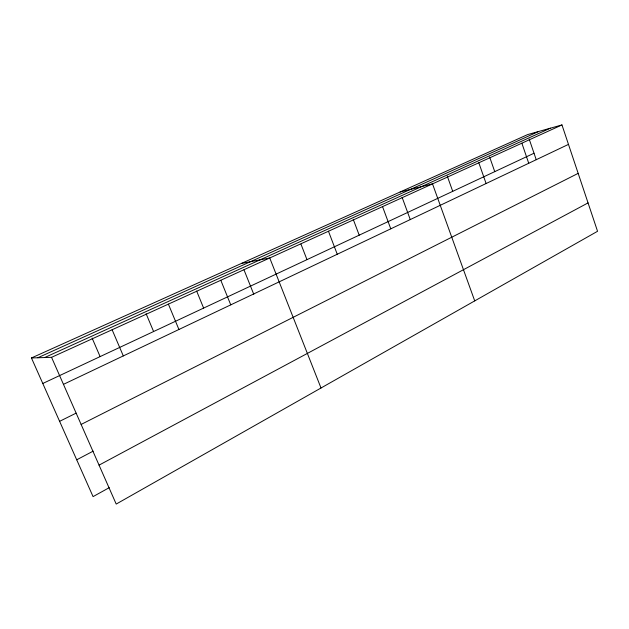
<?xml version="1.0" encoding="UTF-8"?>
<svg xmlns="http://www.w3.org/2000/svg" width="629" height="629" viewBox="0 0 629 629"><rect width="100%" height="100%" fill="white"/><g stroke="black" fill="none" stroke-linecap="round" stroke-linejoin="round"><path stroke-width="0.94" d="M109.242 487.664L93.068 496.619L31.45 357.964L527.66 134.575L561.964 124.935L597.55 231.283L116.208 504.065L51.547 357.327L31.45 357.964M99.052 465.138L588.052 202.9M76.707 459.799L93.147 451.158M81.117 424.441L578.169 173.36M59.606 421.328L76.085 413.151M63.45 384.358L568.474 144.387M42.788 383.47L534.021 153.232M51.547 357.327L561.964 124.935M44.651 357.547L550.336 128.198M37.826 357.759L538.676 131.477M400.146 191.979L432.508 183.872L474.722 300.89M241.434 263.433L269.747 257.984L321.01 388.007M92.101 338.048L100.113 356.604M112.119 329.753L123.308 355.92M146.125 313.745L153.602 331.53M168.391 304.129L178.927 329.486M196.641 291.038L203.623 308.092M220.803 280.267L230.757 304.861M243.973 269.778L253.786 294.317M300.961 244.131L306.976 259.643M328.464 231.244L337.254 254.258M353.223 219.293L359.206 235.167M382.542 206.627L390.774 228.822M402.104 197.325L410.289 219.631M447.243 176.01L452.723 191.334M478.818 162.785L486.107 183.526M489.629 156.991L494.748 171.638M529.17 139.017L536.23 159.719M521.866 143.192L528.737 163.273"/></g></svg>
